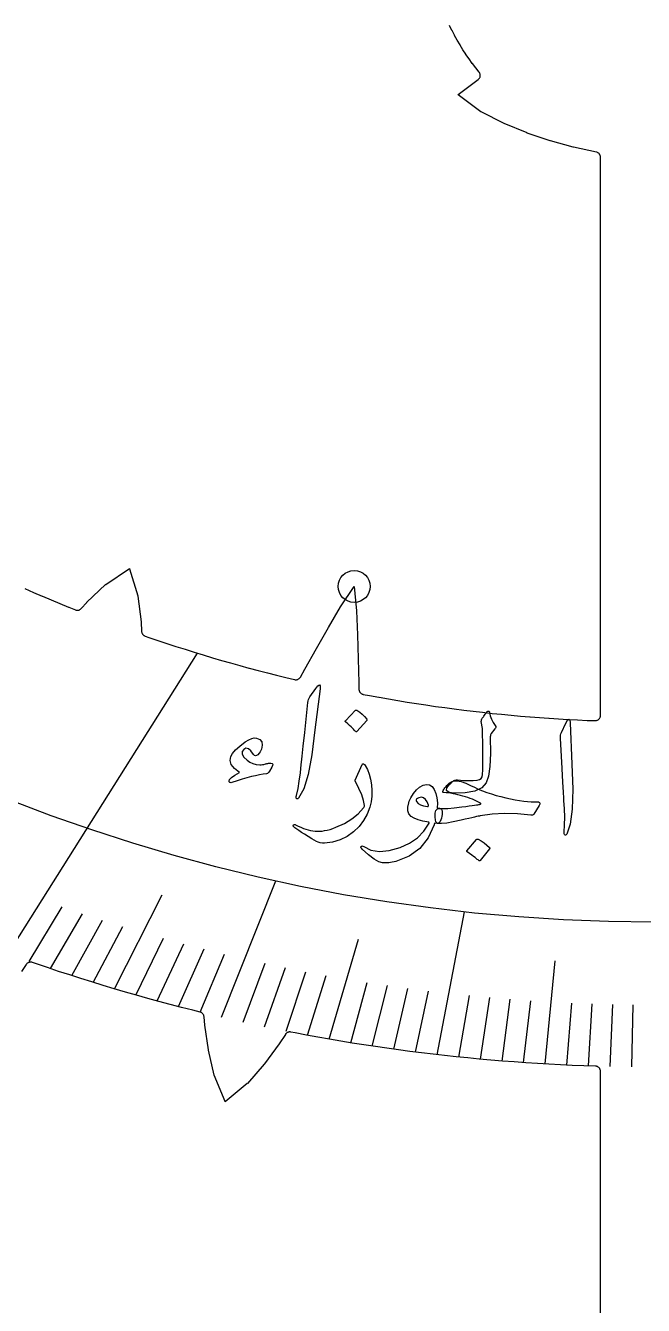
# Model space of a CAD drawing. Header units: millimetres. Extents: x -126 to 126, y -126 to 126.
# Drawn here: x -29.8 to -0.5, y -65.3 to -4.6 of the extents above; entities that cross this region are included whole.
import ezdxf

# ---------------------------------------------------------------- set-up
doc = ezdxf.new("R2010")
doc.units = ezdxf.units.MM
for name, color, linetype in [('CUT_INNER', 6, 'Continuous'), ('ENGRAVE', 7, 'Continuous'), ('ENGRAVE_FINE', 8, 'Continuous'), ('TEXT', 5, 'Continuous')]:
    doc.layers.add(name, color=color, linetype=linetype)

msp = doc.modelspace()

# ---------------------------------------------------------------- linework, layer by layer
at = {"layer": 'CUT_INNER'}
for points in [[(-29.831, -31.2943), (-29.4189, -31.4754), (-29.4175, -31.4761), (-29.0043, -31.6547), (-29.0029, -31.6553), (-28.5886, -31.8314), (-28.5872, -31.832), (-28.1718, -32.0055), (-28.1704, -32.0061), (-27.754, -32.1771), (-27.7526, -32.1777), (-27.4368, -32.3051), (-27.4128, -32.3134), (-27.3881, -32.3192), (-27.363, -32.3225), (-27.3376, -32.3232), (-27.3123, -32.3213), (-27.2873, -32.3169), (-27.2629, -32.31), (-27.2393, -32.3006), (-27.2168, -32.2889), (-27.1956, -32.275), (-27.1759, -32.259), (-27.158, -32.2411), (-26.893, -31.9485), (-26.8862, -31.9416), (-26.0008, -31.1043), (-25.9969, -31.1008), (-25.9927, -31.0977), (-24.8694, -30.3457), (-24.8645, -30.3427), (-24.8626, -30.3481), (-24.4714, -31.6421), (-24.4701, -31.6471), (-24.4692, -31.6523), (-24.316, -32.8612), (-24.3152, -32.8709), (-24.2933, -33.3195), (-24.2909, -33.3441), (-24.286, -33.3683), (-24.2788, -33.392), (-24.2693, -33.4148), (-24.2575, -33.4366), (-24.2437, -33.4571), (-24.2279, -33.4762), (-24.2103, -33.4935), (-24.1911, -33.5091), (-24.1705, -33.5227), (-24.1486, -33.5342), (-24.1256, -33.5434), (-23.9483, -33.605), (-23.9469, -33.6055), (-23.5208, -33.7507), (-23.5193, -33.7512), (-23.0923, -33.8937), (-23.0909, -33.8942), (-22.663, -34.0341), (-22.6615, -34.0345), (-22.2328, -34.1718), (-22.2313, -34.1723), (-21.8018, -34.3069), (-21.8003, -34.3074), (-21.37, -34.4393), (-21.3685, -34.4398), (-20.9373, -34.5691), (-20.9358, -34.5696), (-20.5039, -34.6963), (-20.5024, -34.6967), (-20.0697, -34.8208), (-20.0682, -34.8212), (-19.6347, -34.9426), (-19.6332, -34.943), (-19.199, -35.0617), (-19.1975, -35.0621), (-18.7626, -35.1782), (-18.7611, -35.1786), (-18.3255, -35.292), (-18.324, -35.2924), (-17.8877, -35.4031), (-17.8862, -35.4034), (-17.4492, -35.5115), (-17.4477, -35.5118), (-17.0365, -35.6108), (-17.0119, -35.6155), (-16.9869, -35.6176), (-16.9619, -35.6173), (-16.937, -35.6144), (-16.9126, -35.6091), (-16.8888, -35.6013), (-16.8659, -35.5912), (-16.8441, -35.5789), (-16.8236, -35.5644), (-16.8047, -35.548), (-16.7876, -35.5298), (-16.7723, -35.5099), (-16.7591, -35.4886), (-16.5557, -35.1203), (-15.9982, -34.1303), (-15.4327, -33.1423), (-15.4321, -33.1411), (-14.8567, -32.1601), (-14.8527, -32.1538), (-14.2101, -31.195), (-14.2068, -31.1905), (-14.206, -31.1956), (-14.0913, -32.3445), (-14.0907, -32.352), (-14.0457, -33.4884), (-14.0457, -33.4897), (-14.0128, -34.6259), (-13.9878, -35.7615), (-13.9836, -36.0656), (-13.9821, -36.09), (-13.9782, -36.1142), (-13.9719, -36.1378), (-13.9634, -36.1607), (-13.9526, -36.1827), (-13.9398, -36.2035), (-13.925, -36.223), (-13.9084, -36.2409), (-13.8901, -36.2571), (-13.8703, -36.2715), (-13.8492, -36.2839), (-13.827, -36.2941), (-13.8039, -36.3021), (-13.7801, -36.3078), (-13.4752, -36.3656), (-13.4737, -36.3659), (-13.0309, -36.4469), (-13.0294, -36.4472), (-12.5861, -36.5255), (-12.5846, -36.5257), (-12.1408, -36.6013), (-12.1393, -36.6016), (-11.6951, -36.6745), (-11.6935, -36.6747), (-11.2489, -36.7449), (-11.2474, -36.7451), (-10.8023, -36.8125), (-10.8008, -36.8127), (-10.3553, -36.8774), (-10.3538, -36.8776), (-9.9079, -36.9396), (-9.9064, -36.9398), (-9.4601, -36.999), (-9.4586, -36.9992), (-9.012, -37.0557), (-9.0105, -37.0559), (-8.5635, -37.1096), (-8.562, -37.1098), (-8.1147, -37.1608), (-8.1132, -37.1609), (-7.6656, -37.2092), (-7.6641, -37.2093), (-7.2163, -37.2548), (-7.2147, -37.255), (-6.7666, -37.2977), (-6.7651, -37.2979), (-6.3167, -37.3379), (-6.3152, -37.338), (-5.8666, -37.3753), (-5.865, -37.3754), (-5.4162, -37.4099), (-5.4147, -37.41), (-4.9656, -37.4417), (-4.9641, -37.4418), (-4.5149, -37.4708), (-4.5133, -37.4709), (-4.0639, -37.4971), (-4.0624, -37.4972), (-3.6129, -37.5207), (-3.6113, -37.5208), (-3.1617, -37.5415), (-3.1601, -37.5415), (-2.78, -37.5567), (-2.7548, -37.5564), (-2.7298, -37.5537), (-2.7052, -37.5484), (-2.6813, -37.5406), (-2.6582, -37.5305), (-2.6363, -37.5182), (-2.6158, -37.5037), (-2.5968, -37.4872), (-2.5795, -37.4689), (-2.5642, -37.4489), (-2.551, -37.4275), (-2.54, -37.4049), (-2.5313, -37.3813), (-2.525, -37.3569), (-2.5213, -37.332), (-2.52, -37.3069), (-2.52, -10.835), (-2.5212, -10.8108), (-2.5247, -10.7867), (-2.5305, -10.7632), (-2.5386, -10.7403), (-2.5489, -10.7183), (-2.5613, -10.6974), (-2.5756, -10.6778), (-2.5918, -10.6597), (-2.6096, -10.6433), (-2.629, -10.6286), (-2.6496, -10.6159), (-2.6715, -10.6053), (-2.6942, -10.5968), (-2.7177, -10.5906), (-3.8048, -10.3578), (-3.8118, -10.3561), (-4.9003, -10.0567), (-4.9075, -10.0545), (-5.9958, -9.6841), (-6.0033, -9.6813), (-7.0908, -9.2313), (-7.0996, -9.2273), (-8.1862, -8.6757), (-8.1908, -8.6731), (-8.1951, -8.6702), (-9.2816, -7.866), (-9.2861, -7.8623), (-9.2816, -7.8587), (-8.3257, -7.1512), (-8.3063, -7.1352), (-8.2885, -7.1174), (-8.2727, -7.0979), (-8.2589, -7.0769), (-8.2473, -7.0546), (-8.2379, -7.0313), (-8.231, -7.0072), (-8.2265, -6.9824), (-8.2245, -6.9574), (-8.2251, -6.9323), (-8.2281, -6.9074), (-8.2337, -6.8828), (-8.2416, -6.859), (-8.252, -6.8361), (-8.2645, -6.8144), (-8.2792, -6.794), (-8.4422, -6.5903), (-8.4441, -6.5879), (-8.6014, -6.3812), (-8.6033, -6.3787), (-8.7554, -6.1681), (-8.7572, -6.1656), (-8.9042, -5.9514), (-8.9059, -5.9489), (-9.0475, -5.7311), (-9.0492, -5.7285), (-9.1855, -5.5073), (-9.187, -5.5047), (-9.3179, -5.2803), (-9.3194, -5.2776), (-9.4446, -5.05), (-9.4461, -5.0473), (-9.5657, -4.8167), (-9.5671, -4.814), (-9.6811, -4.5805)], [(-2.52, -79.6435), (-2.52, -54.1969), (-2.5212, -54.1729), (-2.5246, -54.1491), (-2.5303, -54.1258), (-2.5382, -54.1032), (-2.5483, -54.0814), (-2.5604, -54.0606), (-2.5744, -54.0411), (-2.5903, -54.0231), (-2.6078, -54.0067), (-2.6268, -53.992), (-2.6471, -53.9792), (-2.6685, -53.9684), (-2.6909, -53.9597), (-2.714, -53.9532), (-2.7376, -53.949), (-2.7616, -53.947), (-3.3117, -53.9284), (-3.8635, -53.9064), (-4.4151, -53.881), (-4.9665, -53.8522), (-5.5178, -53.8201), (-6.0688, -53.7845), (-6.6197, -53.7456), (-7.1702, -53.7033), (-7.7205, -53.6576), (-8.2706, -53.6086), (-8.8203, -53.5561), (-9.3696, -53.5003), (-9.9187, -53.4411), (-10.4673, -53.3786), (-11.0156, -53.3127), (-11.5634, -53.2434), (-12.1108, -53.1708), (-12.6577, -53.0948), (-13.2042, -53.0155), (-13.7502, -52.9328), (-14.2956, -52.8467), (-14.8406, -52.7573), (-15.3849, -52.6646), (-15.9287, -52.5685), (-16.4719, -52.4691), (-17.0144, -52.3664), (-17.2154, -52.3271), (-17.2399, -52.3235), (-17.2647, -52.3224), (-17.2895, -52.3238), (-17.314, -52.3276), (-17.338, -52.3338), (-17.3612, -52.3423), (-17.3835, -52.3532), (-17.4047, -52.3661), (-17.4244, -52.3811), (-17.4426, -52.398), (-17.4589, -52.4166), (-17.4734, -52.4368), (-17.763, -52.885), (-17.7675, -52.8916), (-18.4683, -53.8372), (-18.4743, -53.8447), (-19.2734, -54.7648), (-19.277, -54.7686), (-19.2809, -54.7721), (-20.325, -55.6306), (-20.3296, -55.6341), (-20.3321, -55.6288), (-20.8481, -54.3795), (-20.8499, -54.3746), (-20.8513, -54.3696), (-21.1223, -53.1814), (-21.1241, -53.1719), (-21.2964, -52.0077), (-21.2973, -51.9997), (-21.3304, -51.6003), (-21.3335, -51.5766), (-21.3388, -51.5532), (-21.3464, -51.5305), (-21.3561, -51.5086), (-21.3679, -51.4878), (-21.3816, -51.4682), (-21.3972, -51.4499), (-21.4144, -51.4333), (-21.4331, -51.4183), (-21.4531, -51.4052), (-21.4744, -51.3941), (-21.4966, -51.3851), (-21.5195, -51.3783), (-21.8662, -51.2926), (-22.4014, -51.1567), (-22.9358, -51.0176), (-23.4693, -50.8753), (-24.002, -50.7296), (-24.5337, -50.5807), (-25.0646, -50.4286), (-25.5944, -50.2731), (-26.1233, -50.1145), (-26.6513, -49.9526), (-27.1782, -49.7874), (-27.7041, -49.619), (-28.229, -49.4474), (-28.7528, -49.2726), (-29.2755, -49.0946), (-29.4756, -49.0251), (-29.4999, -49.018), (-29.5247, -49.0134), (-29.5499, -49.0113), (-29.5751, -49.0118), (-29.6002, -49.0149), (-29.6248, -49.0204), (-29.6488, -49.0284), (-29.6718, -49.0388), (-29.6936, -49.0514), (-29.7141, -49.0662), (-29.733, -49.083), (-29.7501, -49.1016), (-29.7652, -49.1218), (-29.9885, -49.4543)]]:
    msp.add_lwpolyline(points, dxfattribs=at)
at = {"layer": 'ENGRAVE'}
for points in [[(-30.6273, -48.6175), (-21.643, -34.3559)], [(-20.5016, -51.6231), (-17.9318, -45.1524)], [(-10.2741, -53.401), (-8.9703, -46.6243)]]:
    msp.add_lwpolyline(points, dxfattribs=at)
for centre, radius in [((0, 36.0053), 83.1151), ((-14.2066, -31.1897), 0.756)]:
    msp.add_circle(centre, radius, dxfattribs=at)
at = {"layer": 'ENGRAVE_FINE'}
for points in [[(-25.5812, -50.2771), (-23.3129, -45.8191)], [(-29.6212, -48.9749), (-28.0603, -46.3942)], [(-28.6134, -49.3195), (-27.102, -46.7143)], [(-27.6041, -49.6513), (-26.1426, -47.0225)], [(-26.5933, -49.9705), (-25.1822, -47.3189)], [(-24.5676, -50.5711), (-23.2584, -47.8762)], [(-15.3968, -52.6625), (-14.0086, -47.9142)], [(-23.5528, -50.8527), (-22.2952, -48.1373)], [(-22.5369, -51.1218), (-21.3312, -48.3869)], [(-21.5197, -51.3786), (-20.3664, -48.6249)], [(-19.4824, -51.8553), (-18.4347, -49.0666)], [(-5.1399, -53.8425), (-4.6726, -48.947)], [(-18.4623, -52.0753), (-17.4678, -49.2703)], [(-17.4413, -52.2831), (-16.5004, -49.4628)], [(-16.4194, -52.4789), (-15.5325, -49.644)], [(-14.3735, -52.8341), (-13.5951, -49.9728)], [(-13.3495, -52.9938), (-12.6257, -50.1205)], [(-12.325, -53.1414), (-11.656, -50.2571)], [(-11.2998, -53.2772), (-10.6859, -50.3826)], [(-9.248, -53.513), (-8.7447, -50.6006)], [(-8.2215, -53.6131), (-7.7737, -50.6932)], [(-7.1946, -53.7014), (-6.8025, -50.7748)], [(-6.1674, -53.7778), (-5.8311, -50.8455)], [(-4.1122, -53.8954), (-3.8878, -50.9541)], [(-3.0843, -53.9365), (-2.9159, -50.9921)], [(-2.0563, -53.9659), (-1.944, -51.0193)], [(-1.0282, -53.9835), (-0.972, -51.0356)]]:
    msp.add_lwpolyline(points, dxfattribs=at)
at = {"layer": 'TEXT'}
for points in [[(-16.0286, -36.0245), (-15.9266, -35.897), (-15.8591, -35.8592), (-15.8258, -35.9111), (-15.8266, -36.053), (-16.0695, -37.9875), (-16.2174, -39.175), (-16.3943, -40.1108), (-16.6036, -40.7943), (-16.8469, -41.2251), (-16.8813, -41.2571), (-16.9089, -41.2724), (-16.9298, -41.2709), (-16.9438, -41.2526), (-16.9526, -41.2268), (-16.956, -41.1951), (-16.954, -41.1575), (-16.9465, -41.114), (-16.8728, -40.7788), (-16.8102, -40.4197), (-16.7586, -40.037), (-16.7176, -39.6306), (-16.7049, -39.5248), (-16.6733, -39.2385), (-16.6225, -38.7718), (-16.5516, -38.1248), (-16.4023, -36.6881), (-16.3892, -36.6128), (-16.3701, -36.545), (-16.3448, -36.4847), (-16.3134, -36.4319)], [(-14.1428, -37.0644), (-14.1316, -37.0564), (-14.1175, -37.0531), (-14.1003, -37.0544), (-14.0802, -37.0603), (-13.9468, -37.1494), (-13.8242, -37.2503), (-13.7121, -37.3631), (-13.6107, -37.4878), (-13.6019, -37.5055), (-13.5996, -37.5221), (-13.6039, -37.5374), (-13.6148, -37.5515), (-14.0801, -38.0771), (-14.096, -38.0887), (-14.1137, -38.0889), (-14.1331, -38.0776), (-14.1542, -38.0549), (-14.1725, -38.0353), (-14.2016, -38.0055), (-14.2414, -37.9656), (-14.2919, -37.9155), (-14.3541, -37.855), (-14.4287, -37.7839), (-14.5158, -37.7022), (-14.6153, -37.6098), (-14.628, -37.5952), (-14.6332, -37.582), (-14.6308, -37.5703), (-14.621, -37.5602)], [(-8.1175, -40.113), (-8.1105, -39.8846), (-8.1056, -39.644), (-8.1026, -39.3912), (-8.1015, -39.1263), (-8.1027, -38.8481), (-8.1064, -38.5557), (-8.1126, -38.2491), (-8.1212, -37.9282), (-8.1759, -37.5952), (-8.1722, -37.5528), (-8.163, -37.5129), (-8.1484, -37.4757), (-8.1284, -37.441), (-8.1168, -37.4234), (-8.1002, -37.4003), (-8.0788, -37.3717), (-8.0526, -37.3377), (-8.0219, -37.2978), (-7.9873, -37.2512), (-7.9486, -37.1981), (-7.906, -37.1384), (-7.8912, -37.1191), (-7.8742, -37.106), (-7.8551, -37.0991), (-7.8337, -37.0984), (-7.8169, -37.1042), (-7.8037, -37.1176), (-7.7941, -37.1385), (-7.7882, -37.167), (-7.7533, -37.3277), (-7.6969, -37.4855), (-7.6191, -37.6405), (-7.5197, -37.7927), (-7.4949, -37.835), (-7.4881, -37.8755), (-7.4992, -37.9142), (-7.5282, -37.9511), (-7.7105, -38.1634), (-7.7262, -38.1902), (-7.7381, -38.2263), (-7.7462, -38.2718), (-7.7505, -38.3266), (-7.7456, -39.107), (-7.7757, -39.7304), (-7.8423, -40.1966), (-7.9461, -40.5056), (-8.152, -40.7435), (-8.4839, -40.9043), (-8.9418, -40.9866), (-9.5251, -40.988), (-9.7368, -40.9495), (-9.8333, -40.8693), (-9.8148, -40.7478), (-9.6817, -40.585), (-9.6595, -40.5641), (-9.6378, -40.5436), (-9.6167, -40.5235), (-9.5961, -40.5039), (-9.5761, -40.4847), (-9.5566, -40.4659), (-9.5378, -40.4476), (-9.5194, -40.4296), (-9.4757, -40.3966), (-9.4256, -40.3754), (-9.369, -40.3659), (-9.3059, -40.3681), (-9.0251, -40.3928), (-8.7762, -40.4028), (-8.5594, -40.3985), (-8.3748, -40.3801), (-8.2687, -40.3523), (-8.1905, -40.2985), (-8.1401, -40.2187), (-8.1175, -40.113)], [(-4.1609, -37.669), (-4.0808, -37.5266), (-4.0203, -37.4784), (-3.979, -37.5243), (-3.9569, -37.6644), (-3.8835, -39.6127), (-3.8373, -40.8084), (-3.8605, -41.7605), (-3.9564, -42.469), (-4.1268, -42.9334), (-4.1555, -42.9706), (-4.1803, -42.9901), (-4.2011, -42.992), (-4.218, -42.9762), (-4.2308, -42.9522), (-4.2393, -42.9215), (-4.2433, -42.8841), (-4.243, -42.84), (-4.2245, -42.4972), (-4.2209, -42.1327), (-4.2319, -41.7467), (-4.2572, -41.339), (-4.2618, -41.2326), (-4.2769, -40.945), (-4.3023, -40.4762), (-4.3371, -39.8262), (-4.4223, -38.3843), (-4.4215, -38.3079), (-4.4136, -38.2379), (-4.3984, -38.1743), (-4.376, -38.117)], [(-18.2257, -39.9499), (-18.2592, -39.9979), (-18.2934, -40.0355), (-18.3282, -40.0628), (-18.3637, -40.0798), (-18.5255, -40.0996), (-18.6996, -40.1285), (-18.886, -40.1662), (-19.0848, -40.2126), (-19.2962, -40.2682), (-19.5204, -40.3333), (-19.7575, -40.4079), (-20.0077, -40.4918), (-20.0493, -40.4993), (-20.084, -40.4964), (-20.1118, -40.4829), (-20.1327, -40.459), (-20.1376, -40.45), (-20.1408, -40.4425), (-20.1424, -40.4365), (-20.1422, -40.4319), (-20.1237, -40.3476), (-20.0343, -40.2513), (-19.8743, -40.1426), (-19.6443, -40.0212), (-19.8867, -39.8255), (-20.0372, -39.6337), (-20.0963, -39.4463), (-20.0646, -39.2635), (-19.9791, -39.1084), (-19.8353, -38.9411), (-19.6336, -38.7611), (-19.3745, -38.5682), (-19.2127, -38.4704), (-19.0713, -38.407), (-18.9501, -38.3782), (-18.849, -38.3839), (-18.6886, -38.453), (-18.5947, -38.5623), (-18.5672, -38.7121), (-18.6064, -38.9024), (-18.6329, -38.9703), (-18.6705, -39.0376), (-18.7191, -39.1041), (-18.7788, -39.1698), (-18.8368, -39.2161), (-18.8897, -39.2299), (-18.9376, -39.2112), (-18.9804, -39.1601), (-19.1076, -38.9883), (-19.2278, -38.8906), (-19.3415, -38.8669), (-19.4489, -38.9174), (-19.5224, -39.0232), (-19.5201, -39.1446), (-19.4419, -39.2815), (-19.2872, -39.4337), (-19.161, -39.5221), (-19.0186, -39.5877), (-18.8601, -39.6305), (-18.6856, -39.6503), (-18.6264, -39.6491), (-18.5627, -39.6418), (-18.4944, -39.6284), (-18.4217, -39.609), (-18.3829, -39.5988), (-18.3455, -39.5898), (-18.3094, -39.582), (-18.2746, -39.5754), (-18.2417, -39.5703), (-18.2114, -39.5672), (-18.1835, -39.566), (-18.1582, -39.5667), (-18.0985, -39.5836), (-18.0715, -39.6221), (-18.0772, -39.6824), (-18.1157, -39.7644)], [(-13.8243, -39.6324), (-13.8174, -39.6191), (-13.81, -39.6089), (-13.8022, -39.6017), (-13.794, -39.5977), (-13.772, -39.5997), (-13.7472, -39.6143), (-13.7197, -39.6414), (-13.6895, -39.6811), (-13.5787, -39.8757), (-13.4914, -40.093), (-13.4274, -40.3332), (-13.3871, -40.5963), (-13.3681, -40.8751), (-13.3735, -41.1457), (-13.4037, -41.4079), (-13.4589, -41.6618), (-13.5879, -41.9863), (-13.7611, -42.2889), (-13.979, -42.5693), (-14.2419, -42.8271), (-14.5426, -43.0488), (-14.8719, -43.2128), (-15.2295, -43.3188), (-15.615, -43.3665), (-15.7162, -43.3673), (-15.8145, -43.3533), (-15.9099, -43.3246), (-16.0022, -43.2813), (-16.2107, -43.1608), (-16.398, -43.0496), (-16.5644, -42.9479), (-16.7098, -42.8557), (-16.834, -42.7733), (-16.9364, -42.7009), (-17.0173, -42.6386), (-17.0766, -42.5865), (-17.0882, -42.5718), (-17.0957, -42.558), (-17.0991, -42.5451), (-17.0986, -42.533), (-17.0939, -42.5183), (-17.0863, -42.5053), (-17.0759, -42.4939), (-17.0628, -42.484), (-17.0473, -42.4778), (-17.0298, -42.477), (-17.0104, -42.4817), (-16.989, -42.4919), (-16.8593, -42.5571), (-16.7342, -42.6145), (-16.6136, -42.6641), (-16.4976, -42.706), (-16.3853, -42.7404), (-16.2756, -42.7674), (-16.1685, -42.7872), (-16.0642, -42.7996), (-15.9587, -42.8047), (-15.848, -42.802), (-15.7321, -42.7916), (-15.6112, -42.7735), (-15.4851, -42.7471), (-15.3538, -42.712), (-15.2173, -42.6681), (-15.0757, -42.6154), (-14.6734, -42.4345), (-14.3201, -42.2208), (-14.0155, -41.975), (-13.7595, -41.6976), (-13.7421, -41.6745), (-13.73, -41.6465), (-13.7231, -41.6135), (-13.7215, -41.5756), (-13.7657, -41.3418), (-13.8523, -41.0752), (-13.9806, -40.7757), (-14.15, -40.4429), (-14.1563, -40.4226), (-14.1591, -40.4049), (-14.1583, -40.39), (-14.154, -40.3777)], [(-10.4203, -42.4953), (-10.6956, -43.1166), (-11.0884, -43.6142), (-11.6001, -43.9863), (-12.2305, -44.2306), (-12.3171, -44.2517), (-12.4021, -44.2694), (-12.4857, -44.2838), (-12.5677, -44.2948), (-12.6476, -44.3021), (-12.7248, -44.3052), (-12.7992, -44.3041), (-12.8709, -44.2989), (-13.0433, -44.2465), (-13.2622, -44.1208), (-13.527, -43.9212), (-13.8365, -43.6475), (-13.8683, -43.6103), (-13.8849, -43.5768), (-13.8865, -43.5468), (-13.873, -43.5205), (-13.85, -43.5024), (-13.8229, -43.4971), (-13.7918, -43.5045), (-13.7566, -43.5246), (-13.4165, -43.6978), (-13.0129, -43.7641), (-12.5475, -43.7228), (-12.0222, -43.5728), (-11.5836, -43.37), (-11.2096, -43.109), (-10.8999, -42.7907), (-10.6543, -42.4159), (-10.6539, -42.4014), (-10.6569, -42.3895), (-10.6632, -42.3802), (-10.673, -42.3734), (-10.9463, -42.3196), (-11.1762, -42.2551), (-11.3626, -42.1802), (-11.5055, -42.0953), (-11.6087, -41.9808), (-11.6622, -41.8356), (-11.6663, -41.6597), (-11.6211, -41.4531), (-11.6125, -41.4261), (-11.6028, -41.3987), (-11.5921, -41.371), (-11.5803, -41.343), (-11.5674, -41.3141), (-11.5533, -41.2839), (-11.538, -41.2524), (-11.5216, -41.2195), (-11.3958, -41.0093), (-11.2565, -40.8401), (-11.1037, -40.7117), (-10.9373, -40.624), (-10.7748, -40.586), (-10.6337, -40.6067), (-10.5136, -40.6863), (-10.4142, -40.8248), (-10.3356, -41.0093), (-10.2849, -41.218), (-10.2621, -41.4509), (-10.2674, -41.7081), (-10.2517, -41.7099), (-10.2365, -41.7111), (-10.2217, -41.7118), (-10.2074, -41.712), (-10.193, -41.7121), (-10.1782, -41.7128), (-10.163, -41.714), (-10.1473, -41.7158), (-10.0952, -41.7341), (-10.058, -41.7734), (-10.0355, -41.8337), (-10.0278, -41.9151), (-10.0315, -42.0031), (-10.0443, -42.0908), (-10.0662, -42.1784), (-10.0973, -42.2658), (-10.133, -42.3416), (-10.1688, -42.3944), (-10.2047, -42.4242), (-10.2407, -42.431), (-10.3929, -42.411), (-10.3957, -42.4251), (-10.4013, -42.4439), (-10.4095, -42.4673), (-10.4203, -42.4953)], [(-8.6867, -40.6245), (-8.5069, -40.7174), (-8.3182, -40.8049), (-8.1206, -40.8868), (-7.9142, -40.9631), (-7.7, -41.0341), (-7.479, -41.1001), (-7.2514, -41.1612), (-7.0171, -41.2172), (-6.5629, -41.3123), (-6.1582, -41.3759), (-5.8035, -41.4087), (-5.4992, -41.4116), (-5.4666, -41.4139), (-5.4405, -41.4237), (-5.4209, -41.4409), (-5.4077, -41.4657), (-5.4012, -41.4944), (-5.4018, -41.5237), (-5.4093, -41.5535), (-5.4239, -41.5837), (-5.6921, -41.9857), (-5.7179, -42.0176), (-5.7499, -42.0371), (-5.788, -42.0442), (-5.8322, -42.039), (-6.467, -41.978), (-7.0789, -41.9636), (-7.669, -41.9964), (-8.2382, -42.0768), (-8.27, -42.0817), (-8.3246, -42.0925), (-8.402, -42.1094), (-8.5023, -42.1322), (-8.6256, -42.1608), (-8.7718, -42.1951), (-8.9411, -42.235), (-9.1336, -42.2804), (-9.5067, -42.3617), (-9.8173, -42.4132), (-10.0647, -42.4358), (-10.2487, -42.43), (-10.2926, -42.4072), (-10.328, -42.3516), (-10.355, -42.2631), (-10.3734, -42.1417), (-10.3677, -41.9496), (-10.3281, -41.8159), (-10.2551, -41.7407), (-10.1484, -41.7237), (-9.9901, -41.7282), (-9.7624, -41.7172), (-9.4655, -41.69), (-9.0998, -41.6459), (-8.9155, -41.6222), (-8.7543, -41.6009), (-8.6161, -41.5822), (-8.5008, -41.5663), (-8.409, -41.5531), (-8.341, -41.5428), (-8.2969, -41.5353), (-8.2767, -41.5307), (-8.2689, -41.5278), (-8.2621, -41.5253), (-8.2564, -41.5232), (-8.2517, -41.5214), (-8.2475, -41.5201), (-8.2434, -41.5193), (-8.2394, -41.519), (-8.2354, -41.5192), (-8.2099, -41.5099), (-8.1993, -41.4991), (-8.2035, -41.4867), (-8.2225, -41.4727), (-8.3075, -41.4216), (-8.3977, -41.3732), (-8.4932, -41.3277), (-8.5938, -41.2849), (-8.6996, -41.2444), (-8.8105, -41.2057), (-8.9265, -41.1686), (-9.0477, -41.1333), (-9.1669, -41.1008), (-9.2848, -41.0712), (-9.4016, -41.0446), (-9.5172, -41.0209), (-9.6307, -41.0008), (-9.7413, -40.9849), (-9.8489, -40.9732), (-9.9535, -40.9657), (-9.9801, -40.9588), (-9.9969, -40.9461), (-10.004, -40.9277), (-10.0014, -40.9036), (-9.9826, -40.8626), (-9.961, -40.8229), (-9.9366, -40.7846), (-9.9094, -40.7477), (-9.8798, -40.711), (-9.8481, -40.6737), (-9.8144, -40.6355), (-9.7786, -40.5967), (-9.7018, -40.524), (-9.6275, -40.47), (-9.5557, -40.4346), (-9.4863, -40.4178), (-9.3157, -40.4158), (-9.1258, -40.4497), (-8.9163, -40.5193), (-8.6867, -40.6245)], [(-10.6838, -41.5639), (-10.747, -41.4086), (-10.8237, -41.2944), (-10.9139, -41.2212), (-11.0179, -41.1889), (-11.0839, -41.1965), (-11.1443, -41.2148), (-11.1994, -41.2439), (-11.2489, -41.2837), (-11.2663, -41.3062), (-11.2722, -41.3324), (-11.2664, -41.3623), (-11.2491, -41.3958), (-11.1779, -41.4787), (-11.0666, -41.5442), (-10.9154, -41.5922), (-10.7242, -41.6223), (-10.7038, -41.6211), (-10.6903, -41.611), (-10.6836, -41.5919), (-10.6838, -41.5639)], [(-8.3968, -43.1918), (-8.3856, -43.183), (-8.3708, -43.1786), (-8.3524, -43.1785), (-8.3304, -43.1828), (-8.1796, -43.2613), (-8.0391, -43.3524), (-7.9088, -43.4561), (-7.7886, -43.5724), (-7.7774, -43.5895), (-7.7734, -43.6058), (-7.7764, -43.6214), (-7.7866, -43.6363), (-8.2302, -44.1973), (-8.246, -44.2101), (-8.2648, -44.2117), (-8.2865, -44.2019), (-8.3113, -44.181), (-8.3326, -44.1628), (-8.3665, -44.1354), (-8.4128, -44.0986), (-8.4715, -44.0526), (-8.5436, -43.9971), (-8.63, -43.932), (-8.7308, -43.8573), (-8.8457, -43.7729), (-8.8607, -43.7593), (-8.8675, -43.7465), (-8.8662, -43.7347), (-8.8567, -43.7238)]]:
    msp.add_lwpolyline(points, close=True, dxfattribs=at)

doc.saveas('drawing.dxf')
